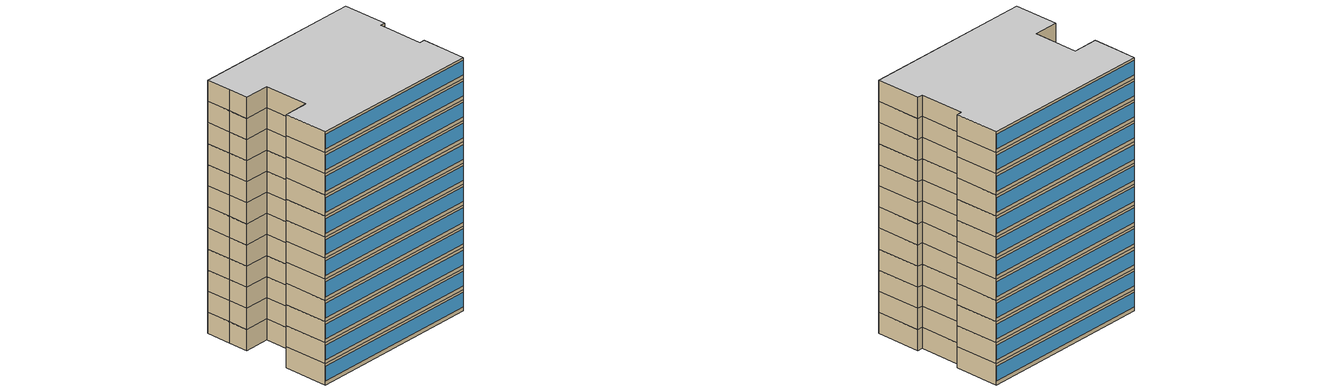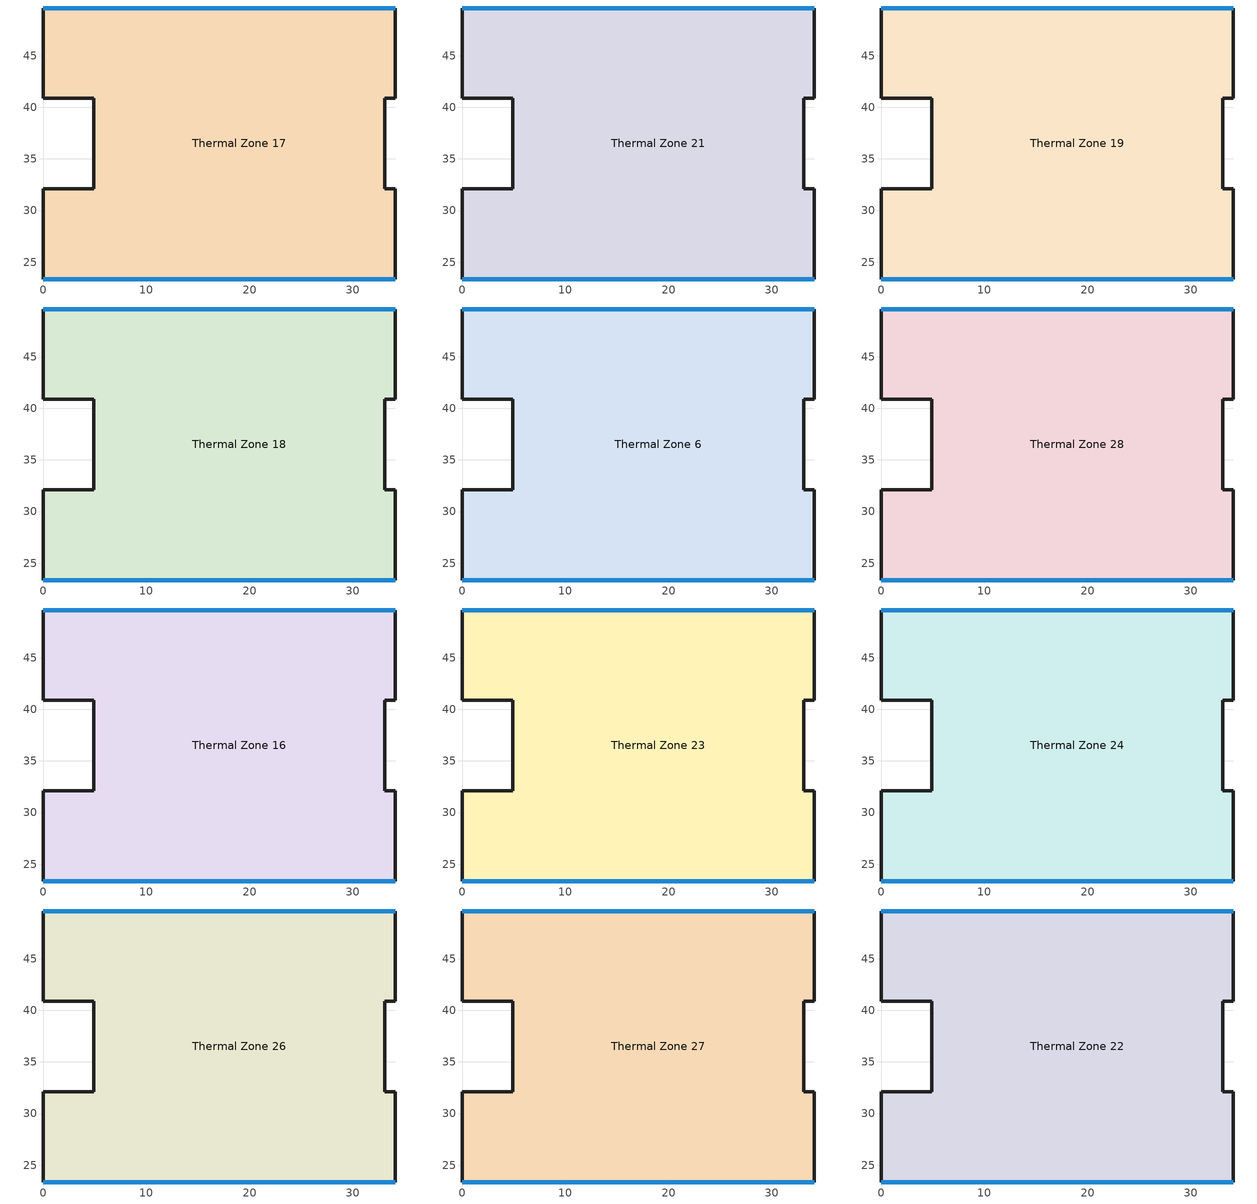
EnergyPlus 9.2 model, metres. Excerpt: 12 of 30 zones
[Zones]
Thermal Zone 17
 floor to Thermal Zone 15 (Interior Floor): 34.1,49.62 34.1,40.87 33.1,40.87 33.1,32.12 34.1,32.12 34.1,23.37 0,23.37 0,32.12 4.9,32.12 4.9,40.87 0,40.87 0,49.62 z41.3
 wall outside (ASHRAE 189.1-2009 ExtWall Mass ClimateZone 1): 0,32.12 0,23.37 34.1,23.37 34.1,32.12 33.1,32.12 33.1,40.87 34.1,40.87 34.1,49.62 0,49.62 0,44.72 0,40.87 4.9,40.87 4.9,32.12 0,32.12 z41.3:45.3
 window (ASHRAE 189.1-2009 ExtWindow ClimateZone 1): 34.07,49.62 0.03,49.62 / 0.03,23.37 34.07,23.37 z42.06:44.81
Thermal Zone 21
 floor to Thermal Zone 17 (Interior Floor): 34.1,49.62 34.1,40.87 33.1,40.87 33.1,32.12 34.1,32.12 34.1,23.37 0,23.37 0,32.12 4.9,32.12 4.9,40.87 0,40.87 0,49.62 z45.3
 wall outside (ASHRAE 189.1-2009 ExtWall Mass ClimateZone 1): 0,32.12 0,23.37 34.1,23.37 34.1,32.12 33.1,32.12 33.1,40.87 34.1,40.87 34.1,49.62 0,49.62 0,44.72 0,40.87 4.9,40.87 4.9,32.12 0,32.12 z45.3:49.3
 window (ASHRAE 189.1-2009 ExtWindow ClimateZone 1): 34.07,49.62 0.03,49.62 / 0.03,23.37 34.07,23.37 z46.06:48.81
Thermal Zone 19
 floor to Thermal Zone 21 (Interior Floor): 34.1,49.62 34.1,40.87 33.1,40.87 33.1,32.12 34.1,32.12 34.1,23.37 0,23.37 0,32.12 4.9,32.12 4.9,40.87 0,40.87 0,49.62 z49.3
 wall outside (ASHRAE 189.1-2009 ExtWall Mass ClimateZone 1): 0,32.12 0,23.37 34.1,23.37 34.1,32.12 33.1,32.12 33.1,40.87 34.1,40.87 34.1,49.62 0,49.62 0,44.72 0,40.87 4.9,40.87 4.9,32.12 0,32.12 z49.3:53.3
 window (ASHRAE 189.1-2009 ExtWindow ClimateZone 1): 34.07,49.62 0.03,49.62 / 0.03,23.37 34.07,23.37 z50.06:52.81
Thermal Zone 18
 floor to Thermal Zone 19 (Interior Floor): 34.1,49.62 34.1,40.87 33.1,40.87 33.1,32.12 34.1,32.12 34.1,23.37 0,23.37 0,32.12 4.9,32.12 4.9,40.87 0,40.87 0,49.62 z53.3
 wall outside (ASHRAE 189.1-2009 ExtWall Mass ClimateZone 1): 0,32.12 0,23.37 34.1,23.37 34.1,32.12 33.1,32.12 33.1,40.87 34.1,40.87 34.1,49.62 0,49.62 0,44.72 0,40.87 4.9,40.87 4.9,32.12 0,32.12 z53.3:57.3
 window (ASHRAE 189.1-2009 ExtWindow ClimateZone 1): 34.07,49.62 0.03,49.62 / 0.03,23.37 34.07,23.37 z54.06:56.81
Thermal Zone 6
 floor to Thermal Zone 18 (Interior Floor): 34.1,49.62 34.1,40.87 33.1,40.87 33.1,32.12 34.1,32.12 34.1,23.37 0,23.37 0,32.12 4.9,32.12 4.9,40.87 0,40.87 0,49.62 z57.3
 wall outside (ASHRAE 189.1-2009 ExtWall Mass ClimateZone 1): 0,32.12 0,23.37 34.1,23.37 34.1,32.12 33.1,32.12 33.1,40.87 34.1,40.87 34.1,49.62 0,49.62 0,44.72 0,40.87 4.9,40.87 4.9,32.12 0,32.12 z57.3:61.3
 window (ASHRAE 189.1-2009 ExtWindow ClimateZone 1): 34.07,49.62 0.03,49.62 / 0.03,23.37 34.07,23.37 z58.06:60.81
Thermal Zone 28
 floor to Thermal Zone 6 (Interior Floor): 34.1,49.62 34.1,40.87 33.1,40.87 33.1,32.12 34.1,32.12 34.1,23.37 0,23.37 0,32.12 4.9,32.12 4.9,40.87 0,40.87 0,49.62 z61.3
 wall outside (ASHRAE 189.1-2009 ExtWall Mass ClimateZone 1): 0,32.12 0,23.37 34.1,23.37 34.1,32.12 33.1,32.12 33.1,40.87 34.1,40.87 34.1,49.62 0,49.62 0,44.72 0,40.87 4.9,40.87 4.9,32.12 0,32.12 z61.3:65.3
 window (ASHRAE 189.1-2009 ExtWindow ClimateZone 1): 34.07,49.62 0.03,49.62 / 0.03,23.37 34.07,23.37 z62.06:64.81
Thermal Zone 16
 floor to Thermal Zone 28 (Interior Floor): 34.1,49.62 34.1,40.87 33.1,40.87 33.1,32.12 34.1,32.12 34.1,23.37 0,23.37 0,32.12 4.9,32.12 4.9,40.87 0,40.87 0,49.62 z65.3
 wall outside (ASHRAE 189.1-2009 ExtWall Mass ClimateZone 1): 0,32.12 0,23.37 34.1,23.37 34.1,32.12 33.1,32.12 33.1,40.87 34.1,40.87 34.1,49.62 0,49.62 0,44.72 0,40.87 4.9,40.87 4.9,32.12 0,32.12 z65.3:69.3
 window (ASHRAE 189.1-2009 ExtWindow ClimateZone 1): 34.07,49.62 0.03,49.62 / 0.03,23.37 34.07,23.37 z66.06:68.81
Thermal Zone 23
 floor to Thermal Zone 16 (Interior Floor): 34.1,49.62 34.1,40.87 33.1,40.87 33.1,32.12 34.1,32.12 34.1,23.37 0,23.37 0,32.12 4.9,32.12 4.9,40.87 0,40.87 0,49.62 z69.3
 wall outside (ASHRAE 189.1-2009 ExtWall Mass ClimateZone 1): 0,32.12 0,23.37 34.1,23.37 34.1,32.12 33.1,32.12 33.1,40.87 34.1,40.87 34.1,49.62 0,49.62 0,44.72 0,40.87 4.9,40.87 4.9,32.12 0,32.12 z69.3:73.3
 window (ASHRAE 189.1-2009 ExtWindow ClimateZone 1): 34.07,49.62 0.03,49.62 / 0.03,23.37 34.07,23.37 z70.06:72.81
Thermal Zone 24
 floor to Thermal Zone 23 (Interior Floor): 34.1,49.62 34.1,40.87 33.1,40.87 33.1,32.12 34.1,32.12 34.1,23.37 0,23.37 0,32.12 4.9,32.12 4.9,40.87 0,40.87 0,49.62 z73.3
 wall outside (ASHRAE 189.1-2009 ExtWall Mass ClimateZone 1): 0,32.12 0,23.37 34.1,23.37 34.1,32.12 33.1,32.12 33.1,40.87 34.1,40.87 34.1,49.62 0,49.62 0,44.72 0,40.87 4.9,40.87 4.9,32.12 0,32.12 z73.3:77.3
 window (ASHRAE 189.1-2009 ExtWindow ClimateZone 1): 34.07,49.62 0.03,49.62 / 0.03,23.37 34.07,23.37 z74.06:76.81
Thermal Zone 26
 floor to Thermal Zone 24 (Interior Floor): 34.1,49.62 34.1,40.87 33.1,40.87 33.1,32.12 34.1,32.12 34.1,23.37 0,23.37 0,32.12 4.9,32.12 4.9,40.87 0,40.87 0,49.62 z77.3
 wall outside (ASHRAE 189.1-2009 ExtWall Mass ClimateZone 1): 0,32.12 0,23.37 34.1,23.37 34.1,32.12 33.1,32.12 33.1,40.87 34.1,40.87 34.1,49.62 0,49.62 0,44.72 0,40.87 4.9,40.87 4.9,32.12 0,32.12 z77.3:81.3
 window (ASHRAE 189.1-2009 ExtWindow ClimateZone 1): 34.07,49.62 0.03,49.62 / 0.03,23.37 34.07,23.37 z78.06:80.81
Thermal Zone 27
 floor to Thermal Zone 26 (Interior Floor): 34.1,49.62 34.1,40.87 33.1,40.87 33.1,32.12 34.1,32.12 34.1,23.37 0,23.37 0,32.12 4.9,32.12 4.9,40.87 0,40.87 0,49.62 z81.3
 wall outside (ASHRAE 189.1-2009 ExtWall Mass ClimateZone 1): 0,32.12 0,23.37 34.1,23.37 34.1,32.12 33.1,32.12 33.1,40.87 34.1,40.87 34.1,49.62 0,49.62 0,44.72 0,40.87 4.9,40.87 4.9,32.12 0,32.12 z81.3:85.3
 window (ASHRAE 189.1-2009 ExtWindow ClimateZone 1): 34.07,49.62 0.03,49.62 / 0.03,23.37 34.07,23.37 z82.06:84.81
Thermal Zone 22
 floor to Thermal Zone 27 (Interior Floor): 34.1,49.62 34.1,40.87 33.1,40.87 33.1,32.12 34.1,32.12 34.1,23.37 0,23.37 0,32.12 4.9,32.12 4.9,40.87 0,40.87 0,49.62 z85.3
 wall outside (ASHRAE 189.1-2009 ExtWall Mass ClimateZone 1): 0,32.12 0,23.37 34.1,23.37 34.1,32.12 33.1,32.12 33.1,40.87 34.1,40.87 34.1,49.62 0,49.62 0,44.72 0,40.87 4.9,40.87 4.9,32.12 0,32.12 z85.3:89.3
 window (ASHRAE 189.1-2009 ExtWindow ClimateZone 1): 34.07,49.62 0.03,49.62 / 0.03,23.37 34.07,23.37 z86.06:88.81
 ceiling to Thermal Zone 25 (Interior Ceiling): 34.1,23.37 34.1,32.12 33.1,32.12 33.1,40.87 34.1,40.87 34.1,49.62 0,49.62 0,40.87 4.9,40.87 4.9,32.12 0,32.12 0,23.37 z89.3
[Building]
Building 1
[Site:Location]
Site 1: Latitude {deg}=0; Longitude {deg}=0; Time Zone {hr}=0; Elevation {m}=0
[SizingPeriod:DesignDay] Month=7; Day of Month=21; Day Type=SummerDesignDay; Daily Dry-Bulb Temperature Range {deltaC}=10.3; Dry-Bulb Temperature Range Modifier Type=DefaultMultipliers; Barometric Pressure {Pa}=101205; Wind Speed {m/s}=6.4; Wind Direction {deg}=350; Rain Indicator=No; Snow Indicator=No; Daylight Saving Time Indicator=No; Solar Model Indicator=ASHRAETau; ASHRAE Clear Sky Optical Depth for Beam Irradiance (taub)=0.745; ASHRAE Clear Sky Optical Depth for Diffuse Irradiance (taud)=1.352
Name | Maximum Dry-Bulb Temperature {C} | Humidity Condition Type | Wetbulb or DewPoint at Maximum Dry-Bulb {C} | Enthalpy at Maximum Dry-Bulb {J/kg}
Doha International Ann Clg .4% Condns DB=>MWB | 43.7 | Wetbulb | 22.1
Doha International Ann Clg .4% Condns DP=>MDB | 34 | Dewpoint | 30.1
Doha International Ann Clg .4% Condns Enth=>MDB | 35.3 | Enthalpy |  | 105900
Doha International Ann Clg .4% Condns WB=>MDB | 35.2 | Wetbulb | 31.1
[Material] Thermal Absorptance=0.9
Name | Roughness | Thickness {m} | Conductivity {W/m-K} | Density {kg/m3} | Specific Heat {J/kg-K} | Solar Absorptance | Visible Absorptance
1/2IN Gypsum | Smooth | 0.0127 | 0.16 | 784.9 | 830 | 0.4 | 0.4
1IN Stucco | Smooth | 0.0253 | 0.6918 | 1858 | 837 | 0.92 | 0.92
8IN Concrete HW | MediumRough | 0.2033 | 1.7296 | 2243 | 837 | 0.65 | 0.65
F16 Acoustic tile | MediumSmooth | 0.0191 | 0.06 | 368 | 590 | 0.3 | 0.3
M11 100mm lightweight concrete | MediumRough | 0.1016 | 0.53 | 1280 | 840 | 0.5 | 0.5
Wall Insulation [31] | MediumRough | 0.0337 | 0.0432 | 91 | 837 | 0.5 | 0.5
[Material:AirGap]
F05 Ceiling air space resistance: Thermal Resistance {m2-K/W}=0.18
[WindowMaterial:Glazing]
Theoretical Glass [167]: Optical Data Type=SpectralAverage; Thickness {m}=0.003; Solar Transmittance at Normal Incidence=0.2374; Front Side Solar Reflectance at Normal Incidence=0.7126; Back Side Solar Reflectance at Normal Incidence=0; Visible Transmittance at Normal Incidence=0.2512; Front Side Visible Reflectance at Normal Incidence=0.6988; Back Side Visible Reflectance at Normal Incidence=0; Infrared Transmittance at Normal Incidence=0; Front Side Infrared Hemispherical Emissivity=0.985; Back Side Infrared Hemispherical Emissivity=0.985; Conductivity {W/m-K}=2.1073; Dirt Correction Factor for Solar and Visible Transmittance=1; Solar Diffusing=No
[Construction]
ASHRAE 189.1-2009 ExtWall Mass ClimateZone 1: 1IN Stucco, 8IN Concrete HW, Wall Insulation [31], 1/2IN Gypsum
ASHRAE 189.1-2009 ExtWindow ClimateZone 1: Theoretical Glass [167]
Interior Ceiling: M11 100mm lightweight concrete, F05 Ceiling air space resistance, F16 Acoustic tile
Interior Floor: F16 Acoustic tile, F05 Ceiling air space resistance, M11 100mm lightweight concrete
[Zone]
Thermal Zone 16; Thermal Zone 17; Thermal Zone 18; Thermal Zone 19; Thermal Zone 21; Thermal Zone 22; Thermal Zone 23; Thermal Zone 24; Thermal Zone 26; Thermal Zone 27; Thermal Zone 28; Thermal Zone 6
[SurfaceProperty:LocalEnvironment]
Name | Exterior Surface
LocalEnvironment_Surface134 | Surface 134
LocalEnvironment_Surface135 | Surface 135
LocalEnvironment_Surface136 | Surface 136
LocalEnvironment_Surface137 | Surface 137
LocalEnvironment_Surface138 | Surface 138
LocalEnvironment_Surface139 | Surface 139
LocalEnvironment_Surface140 | Surface 140
LocalEnvironment_Surface141 | Surface 141
LocalEnvironment_Surface142 | Surface 142
LocalEnvironment_Surface143 | Surface 143
LocalEnvironment_Surface144 | Surface 144
LocalEnvironment_Surface145 | Surface 145
LocalEnvironment_Surface146 | Surface 146
LocalEnvironment_Surface149 | Surface 149
LocalEnvironment_Surface150 | Surface 150
LocalEnvironment_Surface151 | Surface 151
LocalEnvironment_Surface152 | Surface 152
LocalEnvironment_Surface153 | Surface 153
LocalEnvironment_Surface154 | Surface 154
LocalEnvironment_Surface155 | Surface 155
LocalEnvironment_Surface156 | Surface 156
LocalEnvironment_Surface157 | Surface 157
LocalEnvironment_Surface158 | Surface 158
LocalEnvironment_Surface159 | Surface 159
LocalEnvironment_Surface160 | Surface 160
LocalEnvironment_Surface161 | Surface 161
LocalEnvironment_Surface164 | Surface 164
LocalEnvironment_Surface165 | Surface 165
LocalEnvironment_Surface166 | Surface 166
LocalEnvironment_Surface167 | Surface 167
LocalEnvironment_Surface168 | Surface 168
LocalEnvironment_Surface169 | Surface 169
LocalEnvironment_Surface170 | Surface 170
LocalEnvironment_Surface171 | Surface 171
LocalEnvironment_Surface172 | Surface 172
LocalEnvironment_Surface173 | Surface 173
LocalEnvironment_Surface174 | Surface 174
LocalEnvironment_Surface175 | Surface 175
LocalEnvironment_Surface176 | Surface 176
LocalEnvironment_Surface179 | Surface 179
LocalEnvironment_Surface180 | Surface 180
LocalEnvironment_Surface181 | Surface 181
LocalEnvironment_Surface182 | Surface 182
LocalEnvironment_Surface183 | Surface 183
LocalEnvironment_Surface184 | Surface 184
LocalEnvironment_Surface185 | Surface 185
LocalEnvironment_Surface186 | Surface 186
LocalEnvironment_Surface187 | Surface 187
LocalEnvironment_Surface188 | Surface 188
LocalEnvironment_Surface189 | Surface 189
LocalEnvironment_Surface190 | Surface 190
LocalEnvironment_Surface191 | Surface 191
LocalEnvironment_Surface194 | Surface 194
LocalEnvironment_Surface195 | Surface 195
LocalEnvironment_Surface196 | Surface 196
LocalEnvironment_Surface197 | Surface 197
LocalEnvironment_Surface198 | Surface 198
LocalEnvironment_Surface199 | Surface 199
LocalEnvironment_Surface200 | Surface 200
LocalEnvironment_Surface201 | Surface 201
LocalEnvironment_Surface202 | Surface 202
LocalEnvironment_Surface203 | Surface 203
LocalEnvironment_Surface204 | Surface 204
LocalEnvironment_Surface205 | Surface 205
LocalEnvironment_Surface206 | Surface 206
LocalEnvironment_Surface209 | Surface 209
LocalEnvironment_Surface210 | Surface 210
LocalEnvironment_Surface211 | Surface 211
LocalEnvironment_Surface212 | Surface 212
LocalEnvironment_Surface213 | Surface 213
LocalEnvironment_Surface214 | Surface 214
LocalEnvironment_Surface215 | Surface 215
LocalEnvironment_Surface216 | Surface 216
LocalEnvironment_Surface217 | Surface 217
LocalEnvironment_Surface218 | Surface 218
LocalEnvironment_Surface219 | Surface 219
LocalEnvironment_Surface220 | Surface 220
LocalEnvironment_Surface221 | Surface 221
LocalEnvironment_Surface224 | Surface 224
LocalEnvironment_Surface225 | Surface 225
LocalEnvironment_Surface226 | Surface 226
LocalEnvironment_Surface227 | Surface 227
LocalEnvironment_Surface228 | Surface 228
LocalEnvironment_Surface229 | Surface 229
LocalEnvironment_Surface230 | Surface 230
LocalEnvironment_Surface231 | Surface 231
LocalEnvironment_Surface232 | Surface 232
LocalEnvironment_Surface233 | Surface 233
LocalEnvironment_Surface234 | Surface 234
LocalEnvironment_Surface235 | Surface 235
LocalEnvironment_Surface236 | Surface 236
LocalEnvironment_Surface239 | Surface 239
LocalEnvironment_Surface240 | Surface 240
LocalEnvironment_Surface241 | Surface 241
LocalEnvironment_Surface242 | Surface 242
LocalEnvironment_Surface243 | Surface 243
LocalEnvironment_Surface244 | Surface 244
LocalEnvironment_Surface245 | Surface 245
LocalEnvironment_Surface246 | Surface 246
LocalEnvironment_Surface247 | Surface 247
LocalEnvironment_Surface248 | Surface 248
LocalEnvironment_Surface249 | Surface 249
LocalEnvironment_Surface250 | Surface 250
LocalEnvironment_Surface251 | Surface 251
LocalEnvironment_Surface269 | Surface 269
LocalEnvironment_Surface270 | Surface 270
LocalEnvironment_Surface271 | Surface 271
LocalEnvironment_Surface272 | Surface 272
LocalEnvironment_Surface273 | Surface 273
LocalEnvironment_Surface274 | Surface 274
LocalEnvironment_Surface275 | Surface 275
LocalEnvironment_Surface276 | Surface 276
LocalEnvironment_Surface277 | Surface 277
LocalEnvironment_Surface278 | Surface 278
LocalEnvironment_Surface279 | Surface 279
LocalEnvironment_Surface280 | Surface 280
LocalEnvironment_Surface281 | Surface 281
LocalEnvironment_Surface284 | Surface 284
LocalEnvironment_Surface285 | Surface 285
LocalEnvironment_Surface286 | Surface 286
LocalEnvironment_Surface287 | Surface 287
LocalEnvironment_Surface288 | Surface 288
LocalEnvironment_Surface289 | Surface 289
LocalEnvironment_Surface290 | Surface 290
LocalEnvironment_Surface291 | Surface 291
LocalEnvironment_Surface292 | Surface 292
LocalEnvironment_Surface293 | Surface 293
LocalEnvironment_Surface294 | Surface 294
LocalEnvironment_Surface295 | Surface 295
LocalEnvironment_Surface296 | Surface 296
LocalEnvironment_Surface299 | Surface 299
LocalEnvironment_Surface300 | Surface 300
LocalEnvironment_Surface301 | Surface 301
LocalEnvironment_Surface302 | Surface 302
LocalEnvironment_Surface303 | Surface 303
LocalEnvironment_Surface304 | Surface 304
LocalEnvironment_Surface305 | Surface 305
LocalEnvironment_Surface306 | Surface 306
LocalEnvironment_Surface307 | Surface 307
LocalEnvironment_Surface308 | Surface 308
LocalEnvironment_Surface309 | Surface 309
LocalEnvironment_Surface310 | Surface 310
LocalEnvironment_Surface311 | Surface 311
LocalEnvironment_Surface314 | Surface 314
LocalEnvironment_Surface315 | Surface 315
LocalEnvironment_Surface316 | Surface 316
LocalEnvironment_Surface317 | Surface 317
LocalEnvironment_Surface318 | Surface 318
LocalEnvironment_Surface319 | Surface 319
LocalEnvironment_Surface320 | Surface 320
LocalEnvironment_Surface321 | Surface 321
LocalEnvironment_Surface322 | Surface 322
LocalEnvironment_Surface323 | Surface 323
LocalEnvironment_Surface324 | Surface 324
LocalEnvironment_Surface325 | Surface 325
LocalEnvironment_Surface326 | Surface 326
[ZoneVentilation:DesignFlowRate] Schedule=Office Work Occ; Design Flow Rate Calculation Method=Flow/Person; Flow Rate per Person {m3/s-person}=0.00943895
Name | Zone or ZoneList
Thermal Zone 16 Ventilation per Person | Thermal Zone 16
Thermal Zone 17 Ventilation per Person | Thermal Zone 17
Thermal Zone 18 Ventilation per Person | Thermal Zone 18
Thermal Zone 19 Ventilation per Person | Thermal Zone 19
Thermal Zone 21 Ventilation per Person | Thermal Zone 21
Thermal Zone 22 Ventilation per Person | Thermal Zone 22
Thermal Zone 23 Ventilation per Person | Thermal Zone 23
Thermal Zone 24 Ventilation per Person | Thermal Zone 24
Thermal Zone 26 Ventilation per Person | Thermal Zone 26
Thermal Zone 27 Ventilation per Person | Thermal Zone 27
Thermal Zone 28 Ventilation per Person | Thermal Zone 28
Thermal Zone 6 Ventilation per Person | Thermal Zone 6
[DesignSpecification:OutdoorAir]
189.1-2009 - Office - OpenOffice - CZ1-3 Ventilation: Outdoor Air Method=Sum; Outdoor Air Flow per Person {m3/s-person}=0.00943895; Outdoor Air Flow per Zone Floor Area {m3/s-m2}=0; Outdoor Air Flow per Zone {m3/s}=0; Outdoor Air Flow Air Changes per Hour {1/hr}=0
[DesignSpecification:ZoneAirDistribution] Zone Air Distribution Effectiveness in Cooling Mode=1; Zone Air Distribution Effectiveness in Heating Mode=1
Thermal Zone 16 Design Spec Zone Air Dist; Thermal Zone 17 Design Spec Zone Air Dist; Thermal Zone 18 Design Spec Zone Air Dist; Thermal Zone 19 Design Spec Zone Air Dist; Thermal Zone 21 Design Spec Zone Air Dist; Thermal Zone 22 Design Spec Zone Air Dist; Thermal Zone 23 Design Spec Zone Air Dist; Thermal Zone 24 Design Spec Zone Air Dist; Thermal Zone 26 Design Spec Zone Air Dist; Thermal Zone 27 Design Spec Zone Air Dist; Thermal Zone 28 Design Spec Zone Air Dist; Thermal Zone 6 Design Spec Zone Air Dist
[Sizing:Zone] Zone Cooling Design Supply Air Temperature Input Method=SupplyAirTemperature; Zone Cooling Design Supply Air Temperature {C}=14; Zone Cooling Design Supply Air Temperature Difference {deltaC}=11.11; Zone Heating Design Supply Air Temperature Input Method=SupplyAirTemperature; Zone Heating Design Supply Air Temperature {C}=40; Zone Heating Design Supply Air Temperature Difference {deltaC}=11.11; Zone Cooling Design Supply Air Humidity Ratio {kgWater/kgDryAir}=0.0085; Zone Heating Design Supply Air Humidity Ratio {kgWater/kgDryAir}=0.008; Design Specification Outdoor Air Object=189.1-2009 - Office - OpenOffice - CZ1-3 Ventilation; Cooling Design Air Flow Method=DesignDay; Cooling Design Air Flow Rate {m3/s}=0; Cooling Minimum Air Flow per Zone Floor Area {m3/s-m2}=0.000762; Cooling Minimum Air Flow {m3/s}=0; Cooling Minimum Air Flow Fraction=0; Heating Design Air Flow Method=DesignDay; Heating Design Air Flow Rate {m3/s}=0; Heating Maximum Air Flow per Zone Floor Area {m3/s-m2}=0.002032; Heating Maximum Air Flow {m3/s}=0.141576; Heating Maximum Air Flow Fraction=0.3; Account for Dedicated Outdoor Air System=No
Name | Design Specification Zone Air Distribution Object
Thermal Zone 16 | Thermal Zone 16 Design Spec Zone Air Dist
Thermal Zone 17 | Thermal Zone 17 Design Spec Zone Air Dist
Thermal Zone 18 | Thermal Zone 18 Design Spec Zone Air Dist
Thermal Zone 19 | Thermal Zone 19 Design Spec Zone Air Dist
Thermal Zone 21 | Thermal Zone 21 Design Spec Zone Air Dist
Thermal Zone 22 | Thermal Zone 22 Design Spec Zone Air Dist
Thermal Zone 23 | Thermal Zone 23 Design Spec Zone Air Dist
Thermal Zone 24 | Thermal Zone 24 Design Spec Zone Air Dist
Thermal Zone 26 | Thermal Zone 26 Design Spec Zone Air Dist
Thermal Zone 27 | Thermal Zone 27 Design Spec Zone Air Dist
Thermal Zone 28 | Thermal Zone 28 Design Spec Zone Air Dist
Thermal Zone 6 | Thermal Zone 6 Design Spec Zone Air Dist
[ZoneControl:Thermostat]
Name | Zone or ZoneList | Control Type Schedule | Control 1
Thermal Zone 16 Thermostat | Thermal Zone 16 | Thermal Zone 16 Thermostat Schedule | Thermal Zone 16 Thermostat
Thermal Zone 17 Thermostat | Thermal Zone 17 | Thermal Zone 17 Thermostat Schedule | Thermal Zone 17 Thermostat
Thermal Zone 18 Thermostat | Thermal Zone 18 | Thermal Zone 18 Thermostat Schedule | Thermal Zone 18 Thermostat
Thermal Zone 19 Thermostat | Thermal Zone 19 | Thermal Zone 19 Thermostat Schedule | Thermal Zone 19 Thermostat
Thermal Zone 21 Thermostat | Thermal Zone 21 | Thermal Zone 21 Thermostat Schedule | Thermal Zone 21 Thermostat
Thermal Zone 22 Thermostat | Thermal Zone 22 | Thermal Zone 22 Thermostat Schedule | Thermal Zone 22 Thermostat
Thermal Zone 23 Thermostat | Thermal Zone 23 | Thermal Zone 23 Thermostat Schedule | Thermal Zone 23 Thermostat
Thermal Zone 24 Thermostat | Thermal Zone 24 | Thermal Zone 24 Thermostat Schedule | Thermal Zone 24 Thermostat
Thermal Zone 26 Thermostat | Thermal Zone 26 | Thermal Zone 26 Thermostat Schedule | Thermal Zone 26 Thermostat
Thermal Zone 27 Thermostat | Thermal Zone 27 | Thermal Zone 27 Thermostat Schedule | Thermal Zone 27 Thermostat
Thermal Zone 28 Thermostat | Thermal Zone 28 | Thermal Zone 28 Thermostat Schedule | Thermal Zone 28 Thermostat
Thermal Zone 6 Thermostat | Thermal Zone 6 | Thermal Zone 6 Thermostat Schedule | Thermal Zone 6 Thermostat
[ThermostatSetpoint:DualSetpoint] Heating Setpoint Temperature Schedule=Large Office HtgSetp; Cooling Setpoint Temperature Schedule=Large Office ClgSetp
Thermal Zone 16 Thermostat; Thermal Zone 17 Thermostat; Thermal Zone 18 Thermostat; Thermal Zone 19 Thermostat; Thermal Zone 21 Thermostat; Thermal Zone 22 Thermostat; Thermal Zone 23 Thermostat; Thermal Zone 24 Thermostat; Thermal Zone 26 Thermostat; Thermal Zone 27 Thermostat; Thermal Zone 28 Thermostat; Thermal Zone 6 Thermostat
[Schedule:Day:Interval]
Large Office HtgSetp Default Schedule: No, 06:00, 15.6, 22:00, 21, 24:00, 15.6
Large Office HtgSetp Rule 2 Day Schedule: No, 06:00, 15.6, 18:00, 21, 24:00, 15.6
Large Office HtgSetp Rule 1 Day Schedule; Large Office HtgSetp Summer Design Day: No, 24:00, 15.6
Large Office HtgSetp Winter Design Day: No, 24:00, 21
Large Office ClgSetp Default Schedule; Large Office ClgSetp Summer Design Day: No, 06:00, 26.7, 22:00, 24, 24:00, 26.7
Large Office ClgSetp Rule 2 Day Schedule: No, 06:00, 26.7, 18:00, 24, 24:00, 26.7
Large Office ClgSetp Rule 1 Day Schedule; Large Office ClgSetp Winter Design Day: No, 24:00, 26.7
Office Bldg Occ Default Schedule: No, 06:00, 0, 07:00, 0.1, 08:00, 0.2, 12:00, 0.85, 13:00, 0.5, 17:00, 0.85, 18:00, 0.7, 20:00, 0.4, 22:00, 0.1, 24:00, 0.05
Office Bldg Occ Rule 1 Day Schedule; Office Bldg Occ Winter Design Day: No, 24:00, 0
Office Bldg Occ Rule 2 Day Schedule: No, 06:00, 0, 08:00, 0.1, 14:00, 0.4, 17:00, 0.1, 24:00, 0
Office Bldg Occ Summer Design Day: No, 06:00, 0, 22:00, 1, 24:00, 0.05
[Schedule:Week:Daily]
Large Office HtgSetp Week Rule - Jan1-Jan3: Large Office HtgSetp Default Schedule, Large Office HtgSetp Default Schedule, Large Office HtgSetp Default Schedule, Large Office HtgSetp Default Schedule, Large Office HtgSetp Default Schedule, Large Office HtgSetp Default Schedule, Large Office HtgSetp Rule 2 Day Schedule, Large Office HtgSetp Default Schedule, Large Office HtgSetp Summer Design Day, Large Office HtgSetp Winter Design Day, Large Office HtgSetp Default Schedule, Large Office HtgSetp Default Schedule
Large Office HtgSetp Week Rule - Jan4-Dec31: Large Office HtgSetp Rule 1 Day Schedule, Large Office HtgSetp Default Schedule, Large Office HtgSetp Default Schedule, Large Office HtgSetp Default Schedule, Large Office HtgSetp Default Schedule, Large Office HtgSetp Default Schedule, Large Office HtgSetp Rule 2 Day Schedule, Large Office HtgSetp Default Schedule, Large Office HtgSetp Summer Design Day, Large Office HtgSetp Winter Design Day, Large Office HtgSetp Default Schedule, Large Office HtgSetp Default Schedule
Large Office ClgSetp Week Rule - Jan1-Jan3: Large Office ClgSetp Default Schedule, Large Office ClgSetp Default Schedule, Large Office ClgSetp Default Schedule, Large Office ClgSetp Default Schedule, Large Office ClgSetp Default Schedule, Large Office ClgSetp Default Schedule, Large Office ClgSetp Rule 2 Day Schedule, Large Office ClgSetp Default Schedule, Large Office ClgSetp Summer Design Day, Large Office ClgSetp Winter Design Day, Large Office ClgSetp Default Schedule, Large Office ClgSetp Default Schedule
Large Office ClgSetp Week Rule - Jan4-Dec31: Large Office ClgSetp Rule 1 Day Schedule, Large Office ClgSetp Default Schedule, Large Office ClgSetp Default Schedule, Large Office ClgSetp Default Schedule, Large Office ClgSetp Default Schedule, Large Office ClgSetp Default Schedule, Large Office ClgSetp Rule 2 Day Schedule, Large Office ClgSetp Default Schedule, Large Office ClgSetp Summer Design Day, Large Office ClgSetp Winter Design Day, Large Office ClgSetp Default Schedule, Large Office ClgSetp Default Schedule
Office Work Occ Week Rule - Jan1-Jan3: Office Bldg Occ Default Schedule, Office Bldg Occ Default Schedule, Office Bldg Occ Default Schedule, Office Bldg Occ Default Schedule, Office Bldg Occ Default Schedule, Office Bldg Occ Default Schedule, Office Bldg Occ Rule 2 Day Schedule, Office Bldg Occ Default Schedule, Office Bldg Occ Summer Design Day, Office Bldg Occ Winter Design Day, Office Bldg Occ Default Schedule, Office Bldg Occ Default Schedule
Office Work Occ Week Rule - Jan4-Dec31: Office Bldg Occ Rule 1 Day Schedule, Office Bldg Occ Default Schedule, Office Bldg Occ Default Schedule, Office Bldg Occ Default Schedule, Office Bldg Occ Default Schedule, Office Bldg Occ Default Schedule, Office Bldg Occ Rule 2 Day Schedule, Office Bldg Occ Default Schedule, Office Bldg Occ Summer Design Day, Office Bldg Occ Winter Design Day, Office Bldg Occ Default Schedule, Office Bldg Occ Default Schedule
[Schedule:Year]
Large Office HtgSetp: Large Office HtgSetp Week Rule - Jan1-Jan3, 1, 1, 1, 3, Large Office HtgSetp Week Rule - Jan4-Dec31, 1, 4, 12, 31
Large Office ClgSetp: Large Office ClgSetp Week Rule - Jan1-Jan3, 1, 1, 1, 3, Large Office ClgSetp Week Rule - Jan4-Dec31, 1, 4, 12, 31
Office Work Occ: Office Work Occ Week Rule - Jan1-Jan3, 1, 1, 1, 3, Office Work Occ Week Rule - Jan4-Dec31, 1, 4, 12, 31
[Schedule:Compact]
Thermal Zone 16 Thermostat Schedule; Thermal Zone 17 Thermostat Schedule; Thermal Zone 18 Thermostat Schedule; Thermal Zone 19 Thermostat Schedule; Thermal Zone 21 Thermostat Schedule; Thermal Zone 22 Thermostat Schedule; Thermal Zone 23 Thermostat Schedule; Thermal Zone 24 Thermostat Schedule; Thermal Zone 26 Thermostat Schedule; Thermal Zone 27 Thermostat Schedule; Thermal Zone 28 Thermostat Schedule; Thermal Zone 6 Thermostat Schedule: Through: 12/31, For: AllDays, Until: 24:00, 4
